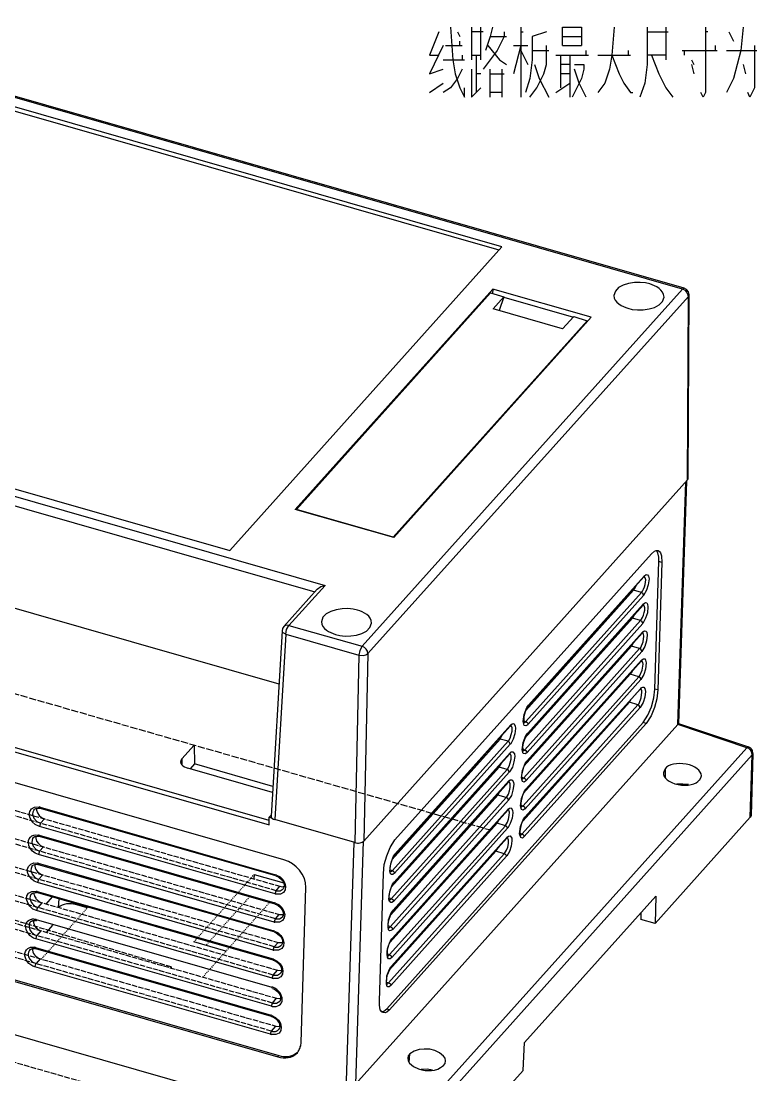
# Model space of a CAD drawing. Header units: millimetres. Extents: x 17 to 437, y -148 to 149.
# Drawn here: x 264.9 to 343.5, y -91.6 to 21.1 of the extents above; entities that cross this region are included whole.
import ezdxf

# ---------------------------------------------------------------- set-up
doc = ezdxf.new("R2010")
doc.units = ezdxf.units.MM
doc.linetypes.add('PDF_IMPORT', pattern=[1, 0.8, -0.2])
doc.layers.add('PDF_几何图形', color=7, linetype='Continuous', true_color=0x231f20)

msp = doc.modelspace()

# ---------------------------------------------------------------- linework, layer by layer
at = {"layer": 'PDF_几何图形', "color": 7, "lineweight": -3}
for points in [[(335.57, -7.59), (236.04, 20.97)], [(335.75, -7.5), (236.23, 21.06)], [(310.8, 20.41), (311.05, 16.92), (311.3, 15.44), (311.79, 13.93)], [(313.03, 20.41), (313.03, 16.92)], [(314.04, 16.92), (314.04, 20.41)], [(315.28, 20.41), (315.03, 19.43), (314.54, 17.91)], [(318.31, 20.41), (318.31, 12.94)], [(322.78, 18.44), (322.78, 20.41), (324.79, 20.41), (324.79, 18.44)], [(328.28, 20.41), (328.03, 17.42), (327.79, 15.94), (327.29, 14.42), (326.55, 13.43)], [(331.8, 20.41), (331.8, 16.43), (331.55, 14.42), (331.03, 12.94)], [(333.81, 20.41), (333.81, 16.92)], [(338.04, 20.41), (338.04, 13.43), (337.79, 12.94), (337.54, 13.43)], [(342.05, 20.41), (341.81, 17.91), (341.03, 14.92), (340.29, 13.43)], [(309.54, 19.92), (308.55, 17.42), (309.54, 17.42)], [(311.54, 19.92), (311.79, 19.43)], [(314.29, 19.92), (313.03, 19.92)], [(316.55, 19.43), (315.8, 17.91), (314.29, 15.94)], [(315.03, 19.43), (316.79, 19.43)], [(316.55, 19.92), (316.55, 19.43)], [(318.31, 19.92), (318.55, 19.92)], [(321.05, 19.92), (319.54, 19.43), (319.54, 16.92), (319.29, 14.92), (318.8, 13.43)], [(322.78, 19.43), (324.79, 19.43)], [(331.8, 19.92), (334.05, 19.92)], [(338.29, 19.92), (338.04, 19.92)], [(340.54, 19.92), (341.03, 18.93)], [(310.03, 18.44), (308.55, 15.44), (310.03, 15.94)], [(310.28, 18.44), (312.04, 18.44)], [(311.79, 18.44), (311.79, 18.93)], [(314.79, 18.44), (316.05, 16.92), (316.79, 16.43)], [(317.53, 18.44), (319.05, 18.44)], [(318.31, 18.44), (317.53, 15.44)], [(319.29, 12.94), (320.04, 13.93), (320.78, 15.44), (321.05, 16.43), (321.05, 18.44)], [(322.78, 18.44), (324.79, 18.44)], [(339.06, 18.44), (339.06, 17.91)], [(343.29, 18.44), (343.29, 13.93), (342.79, 12.94), (342.55, 13.43)], [(310.03, 16.92), (312.28, 16.92)], [(312.04, 17.42), (312.04, 16.92)], [(313.03, 17.42), (314.04, 17.42)], [(313.55, 17.42), (313.55, 13.43)], [(318.31, 17.91), (319.05, 16.43)], [(319.54, 17.91), (321.3, 17.91)], [(322.04, 17.42), (325.53, 17.42)], [(322.54, 17.42), (322.54, 13.93)], [(323.56, 17.42), (323.56, 12.94)], [(325.28, 17.42), (325.28, 17.91)], [(326.55, 17.42), (330.04, 17.42)], [(328.03, 17.42), (328.81, 15.44), (329.3, 14.42), (330.04, 13.43), (330.29, 13.43)], [(329.79, 17.91), (329.79, 17.42)], [(333.81, 17.42), (331.8, 17.42)], [(332.29, 17.42), (333.04, 15.44), (333.81, 13.93), (334.55, 12.94)], [(335.54, 17.91), (339.3, 17.91)], [(335.78, 17.91), (335.78, 17.42)], [(336.56, 16.92), (336.8, 16.43)], [(340.29, 17.91), (343.54, 17.91)], [(312.04, 15.94), (311.54, 14.92), (310.8, 13.93), (310.03, 13.43)], [(313.03, 15.94), (313.03, 12.94)], [(315.03, 12.94), (315.03, 15.94)], [(316.3, 15.94), (316.3, 12.94)], [(319.79, 16.43), (320.28, 14.92), (321.3, 12.94)], [(323.56, 16.43), (322.54, 16.43)], [(324.05, 16.43), (325.04, 16.43), (325.04, 15.94), (324.79, 14.92), (323.8, 12.94)], [(325.28, 12.94), (324.54, 14.42), (324.05, 15.94)], [(336.56, 16.43), (336.8, 15.44)], [(342.05, 16.43), (342.3, 15.44)], [(316.3, -3.06), (253.89, 14.86)], [(314.04, 15.44), (313.55, 15.44)], [(315.03, 15.44), (316.55, 15.44)], [(323.56, 15.44), (322.54, 15.44)], [(315.99, -3.43), (253.86, 14.39)], [(308.55, 13.43), (310.03, 14.42)], [(311.79, 13.93), (312.28, 12.94), (312.28, 13.93)], [(313.03, 12.94), (314.04, 13.93)], [(322.04, 13.43), (323.56, 14.42)], [(316.3, 13.43), (315.03, 13.43)], [(287.21, -35.51), (316.3, -3.06)], [(315.31, -7.59), (294.22, -31.13)], [(335.57, -7.59), (301.35, -45.76)], [(315.31, -7.59), (315.28, -8.06)], [(325.84, -10.59), (315.31, -7.59)], [(335.75, -7.5), (335.57, -7.59)], [(335.94, -7.78), (335.69, -7.63), (335.57, -7.59)], [(336.28, -8.18), (336.22, -7.87), (336.03, -7.63), (335.75, -7.5)], [(336.03, -7.87), (335.94, -7.78)], [(336.22, -8.37), (336.15, -8.12), (336.03, -7.87)], [(315.06, -8), (294.34, -31.13)], [(336.22, -8.37), (301.97, -46.53)], [(315.06, -8), (316.51, -8.4)], [(316.51, -8.4), (315.34, -9.69)], [(316.51, -8.4), (315.99, -9.88)], [(316.51, -8.46), (323.93, -10.59)], [(336.12, -27.98), (336.22, -8.37)], [(336.19, -27.82), (336.28, -8.18)], [(336.22, -8.37), (336.28, -8.18)], [(322.78, -11.83), (315.34, -9.69)], [(325.41, -10.96), (304.66, -34.09)], [(304.75, -34.15), (325.84, -10.59)], [(323.96, -10.53), (322.78, -11.83)], [(323.96, -10.53), (325.41, -10.96)], [(325.41, -10.96), (325.28, -11.21)], [(325.38, -10.99), (325.47, -11.02)], [(213.47, -15.16), (297.4, -39.25)], [(213.78, -16.3), (296.29, -39.96)], [(224.8, -17.63), (287.21, -35.51)], [(213.56, -27.17), (292.46, -49.78)], [(336.12, -27.98), (301.54, -66.58)], [(336, -28.13), (335.17, -54.04)], [(336.12, -27.98), (336.15, -27.94), (336.19, -27.88), (336.19, -27.82)], [(335.1, -54.13), (335.94, -28.19)], [(304.75, -34.15), (294.22, -31.13)], [(304.66, -34.09), (294.34, -31.13)], [(294.34, -31.16), (294.34, -31.13)], [(304.66, -34.09), (304.66, -34.12)], [(304.87, -66.45), (332.29, -35.88)], [(332.29, -35.88), (332.6, -35.6), (332.76, -35.51), (332.97, -35.54)], [(333.07, -36.71), (333.04, -36.25), (332.94, -35.76), (332.79, -35.54)], [(332.97, -35.54), (333.13, -35.63), (333.22, -35.76), (333.34, -36.1), (333.38, -36.81)], [(332.63, -50.33), (333.07, -36.71)], [(333.38, -36.81), (332.94, -50.43)], [(333.38, -36.81), (333.07, -36.71)], [(319.14, -52.06), (331.49, -38.26)], [(331.52, -38.23), (331.71, -38.1), (331.86, -38.14), (331.96, -38.26), (332.02, -38.57), (331.92, -39.19), (331.74, -39.77), (331.43, -40.33), (331.37, -40.14), (331.21, -40.02)], [(331.46, -38.35), (331.49, -38.29)], [(331.52, -38.23), (331.49, -38.26)], [(331.49, -38.29), (331.49, -38.26)], [(331.52, -38.23), (331.52, -38.2)], [(331.52, -38.29), (331.52, -38.26)], [(331.52, -38.29), (331.52, -38.32)], [(293.54, -43.54), (297.4, -39.25)], [(296.57, -39.65), (296.94, -39.37), (297.4, -39.25)], [(331.46, -38.35), (319.11, -52.16)], [(330.35, -39.77), (330.47, -39.62), (330.63, -39.31)], [(331.52, -38.32), (331.46, -38.35)], [(292.98, -43.66), (296.57, -39.65)], [(318.83, -52.62), (330.35, -39.77)], [(331.21, -40.02), (318.83, -53.82)], [(331.43, -40.33), (319.08, -54.1)], [(331.21, -40.02), (330.35, -39.77)], [(209.54, -41.38), (291.41, -64.85)], [(291.44, -64.38), (209.88, -41.01)], [(331.37, -41.38), (319.02, -55.15)], [(319.05, -55.06), (331.4, -41.25)], [(331.43, -41.22), (331.62, -41.1), (331.77, -41.13), (331.86, -41.25), (331.89, -41.56), (331.83, -42.18), (331.65, -42.77), (331.34, -43.32), (331.28, -43.14), (331.09, -43.01)], [(331.43, -41.29), (331.43, -41.32), (331.37, -41.38)], [(331.37, -41.38), (331.4, -41.29)], [(331.43, -41.22), (331.4, -41.25)], [(331.4, -41.29), (331.4, -41.25)], [(331.43, -41.22), (331.43, -41.19)], [(331.43, -41.32), (331.43, -41.29)], [(318.74, -55.58), (330.26, -42.77)], [(328.4, -41.96), (328.4, -41.78)], [(330.26, -42.77), (330.35, -42.61), (330.5, -42.34)], [(331.09, -43.01), (330.26, -42.77)], [(292.98, -43.66), (292.86, -43.85), (292.8, -44.1)], [(293.2, -44.47), (293.29, -43.97), (293.54, -43.54), (293.23, -43.51), (292.98, -43.66)], [(293.54, -43.54), (301.35, -45.76)], [(331.09, -43.01), (318.74, -56.82)], [(331.34, -43.32), (318.99, -57.13)], [(293.01, -68.58), (207.72, -44.13)], [(292.8, -44.1), (291.63, -63.92)], [(293.2, -44.47), (292.03, -64.29)], [(292.8, -44.1), (292.83, -44.25), (292.95, -44.34), (293.2, -44.47)], [(293.2, -44.47), (301.01, -46.72)], [(331.28, -44.37), (318.89, -58.18)], [(318.95, -58.05), (331.31, -44.25)], [(325.5, -45.02), (325.62, -45.05)], [(325.66, -45.02), (325.53, -44.99)], [(326.27, -44.28), (326.18, -44.25)], [(326.27, -44.16), (326.27, -44.34)], [(328.28, -44.93), (328.28, -44.77)], [(331.34, -44.22), (331.52, -44.1), (331.68, -44.13), (331.77, -44.25), (331.8, -44.56), (331.74, -45.18), (331.55, -45.79), (331.24, -46.32), (331.18, -46.13), (331, -46.01)], [(331, -46.01), (331.12, -45.89), (331.37, -45.3), (331.46, -44.68), (331.43, -44.47), (331.34, -44.31), (331.31, -44.28)], [(331.28, -44.37), (331.31, -44.28)], [(331.31, -44.31), (331.28, -44.37)], [(331.34, -44.22), (331.31, -44.25)], [(331.31, -44.28), (331.31, -44.25)], [(331.34, -44.31), (331.31, -44.31)], [(331.34, -44.22), (331.34, -44.19)], [(331.34, -44.31), (331.34, -44.28)], [(331, -46.01), (318.65, -59.81)], [(318.68, -58.55), (330.13, -45.76)], [(325.19, -45.55), (325.07, -45.49)], [(330.13, -45.76), (330.23, -45.61), (330.35, -45.39)], [(331, -46.01), (330.13, -45.76)], [(301.01, -46.72), (300.58, -66.73)], [(301.97, -46.53), (301.54, -66.58)], [(318.86, -61.05), (331.21, -47.25)], [(331.24, -46.32), (318.89, -60.12)], [(324.05, -46.66), (324.17, -46.69)], [(326.15, -47.28), (326.09, -47.25)], [(326.15, -47.18), (326.15, -47.34)], [(331.24, -47.21), (331.43, -47.09), (331.58, -47.12), (331.65, -47.25), (331.71, -47.55), (331.65, -48.2), (331.46, -48.79), (331.15, -49.31), (331.09, -49.13), (330.91, -49.04)], [(330.91, -49.04), (331.03, -48.88), (331.28, -48.3), (331.37, -47.68), (331.34, -47.49), (331.24, -47.31), (331.21, -47.31)], [(331.18, -47.37), (331.21, -47.28)], [(331.21, -47.31), (331.18, -47.37)], [(331.24, -47.25), (331.21, -47.25)], [(331.21, -47.28), (331.21, -47.25)], [(331.24, -47.31), (331.21, -47.31)], [(331.24, -47.21), (331.24, -47.25)], [(331.24, -47.31), (331.24, -47.28)], [(331.18, -47.37), (318.8, -61.17)], [(323.03, -47.96), (322.91, -47.92)], [(323.34, -47.43), (323.46, -47.46)], [(323.49, -47.43), (323.37, -47.4)], [(325.41, -48.02), (325.5, -48.05)], [(325.53, -48.02), (325.44, -47.99)], [(328.19, -47.92), (328.19, -47.8)], [(330.91, -49.04), (318.55, -62.81)], [(318.61, -61.48), (330.01, -48.76)], [(331.15, -49.31), (318.77, -63.12)], [(325.07, -48.54), (324.98, -48.51)], [(330.01, -48.76), (330.13, -48.6), (330.23, -48.45)], [(330.91, -49.04), (330.01, -48.76)], [(318.71, -64.17), (318.74, -64.04), (331.12, -50.27)], [(331.06, -50.36), (318.71, -64.17)], [(326.03, -50.21), (326.03, -50.33)], [(331.15, -50.21), (331.34, -50.12), (331.46, -50.12), (331.55, -50.27), (331.62, -50.58), (331.55, -51.2), (331.37, -51.78), (331.06, -52.31), (330.97, -52.12), (330.81, -52.03)], [(330.81, -52.03), (330.94, -51.88), (331.18, -51.29), (331.24, -50.67), (331.24, -50.49), (331.15, -50.3), (331.09, -50.3)], [(331.06, -50.36), (331.12, -50.27)], [(331.12, -50.3), (331.06, -50.36)], [(331.15, -50.21), (331.12, -50.24)], [(331.12, -50.24), (331.12, -50.27)], [(331.12, -50.27), (331.12, -50.24)], [(331.15, -50.3), (331.12, -50.3)], [(331.15, -50.3), (331.15, -50.27)], [(331.37, -53.92), (331.89, -53.11), (332.26, -52.22), (332.51, -51.29), (332.63, -50.33)], [(332.94, -50.43), (332.85, -51.38), (332.6, -52.31), (332.23, -53.21), (331.71, -54.01)], [(332.94, -50.43), (332.63, -50.33)], [(318.55, -64.41), (329.92, -51.75)], [(328.1, -50.92), (328.1, -50.8)], [(329.92, -51.75), (330.01, -51.6)], [(330.81, -52.03), (329.92, -51.75)], [(330.01, -51.6), (330.07, -51.51)], [(330.81, -52.03), (318.46, -65.8)], [(319.05, -54.16), (318.86, -54.26), (318.68, -54.22), (318.58, -53.82), (318.68, -53.05), (318.95, -52.31), (319.14, -52.06)], [(331.06, -52.31), (318.68, -66.11)], [(319.11, -52.16), (319.14, -52.06)], [(303.98, -84.52), (331.37, -53.92)], [(331.71, -54.01), (304.29, -84.61)], [(317.26, -54.16), (317.38, -54.04), (317.56, -54.01), (317.72, -54.26), (317.75, -54.56), (317.69, -55.12), (317.5, -55.68), (317.23, -56.2), (317.19, -56.23), (317.1, -56.05), (316.95, -55.92)], [(318.61, -53.73), (318.83, -53.82)], [(318.61, -53.95), (318.65, -53.95), (318.74, -53.92)], [(318.74, -53.92), (318.8, -53.88)], [(318.83, -53.82), (318.8, -53.85), (318.8, -53.88)], [(318.83, -53.82), (319.02, -53.92), (319.08, -54.1)], [(320.78, -53.33), (320.68, -53.3)], [(322.85, -53.92), (322.75, -53.88)], [(325.93, -53.24), (325.9, -53.33)], [(327.97, -53.88), (327.97, -53.82)], [(331.71, -54.01), (331.37, -53.92)], [(335.17, -54.01), (335.17, -54.04), (335.1, -54.13)], [(335.17, -54.01), (342.64, -56.51)], [(300.64, -92.58), (335.1, -54.13)], [(317.19, -54.29), (304.84, -68.06)], [(304.87, -67.97), (317.26, -54.16)], [(316.98, -55.89), (317.16, -55.58), (317.29, -55.21), (317.38, -54.84), (317.38, -54.47), (317.29, -54.22), (317.26, -54.22)], [(317.19, -54.29), (317.29, -54.22), (317.29, -54.19)], [(317.19, -54.29), (317.26, -54.19)], [(317.26, -54.19), (317.26, -54.16)], [(318.95, -57.16), (318.77, -57.25), (318.58, -57.22), (318.46, -56.82), (318.58, -56.05), (318.86, -55.31), (319.05, -55.06)], [(319.02, -55.15), (318.89, -55.34), (318.71, -55.71), (318.58, -56.11), (318.49, -56.54), (318.55, -56.94)], [(319.02, -55.15), (319.05, -55.06)], [(319.05, -54.16), (319.08, -54.1)], [(324.88, -54.5), (324.82, -54.47)], [(342.45, -56.6), (335.1, -54.13)], [(304.56, -68.55), (316.11, -55.68)], [(316.95, -55.92), (304.6, -69.73)], [(317.19, -56.23), (304.81, -70)], [(316.11, -55.68), (316.36, -55.21)], [(316.95, -55.92), (316.11, -55.68)], [(316.95, -55.92), (316.98, -55.89)], [(325.81, -56.23), (325.81, -56.32)], [(282.08, -57.78), (283.41, -56.32)], [(283.41, -56.32), (283.44, -58.33)], [(317.1, -57.28), (304.75, -71.05)], [(304.78, -70.96), (317.16, -57.16)], [(307.99, -95.05), (342.45, -56.6)], [(343.04, -57.37), (308.61, -95.82)], [(317.16, -57.16), (317.29, -57.03), (317.47, -57.03), (317.63, -57.25), (317.66, -57.56), (317.56, -58.12), (317.41, -58.67), (317.1, -59.2), (317.07, -59.23), (317.01, -59.04), (316.85, -58.92)], [(316.89, -58.89), (317.07, -58.58), (317.19, -58.21), (317.29, -57.84), (317.29, -57.47), (317.16, -57.22)], [(317.1, -57.28), (317.19, -57.19)], [(317.1, -57.28), (317.13, -57.19)], [(317.13, -57.19), (317.16, -57.16)], [(318.49, -56.76), (318.74, -56.82)], [(318.49, -56.94), (318.52, -56.94), (318.65, -56.91)], [(318.65, -56.91), (318.68, -56.88)], [(318.68, -56.88), (318.71, -56.85)], [(318.71, -56.85), (318.74, -56.82)], [(318.74, -56.82), (318.89, -56.94), (318.99, -57.13)], [(318.95, -57.16), (318.99, -57.13)], [(342.45, -56.6), (342.64, -56.51)], [(342.55, -56.63), (342.45, -56.6)], [(342.89, -56.91), (342.7, -56.73), (342.55, -56.63)], [(343.1, -57.22), (343.07, -56.91), (342.89, -56.66), (342.64, -56.51)], [(343.1, -57.22), (342.92, -63.86), (342.83, -64.04)], [(342.83, -64.04), (343.04, -57.37)], [(343.04, -57.37), (343.01, -57.16), (342.89, -56.91)], [(343.1, -57.22), (343.04, -57.37)], [(282.08, -57.78), (282.11, -58.45)], [(283.44, -58.33), (282.98, -58.86)], [(291.81, -60.74), (283.44, -58.33)], [(315.99, -58.67), (316.24, -58.27)], [(318.86, -60.15), (318.68, -60.28), (318.49, -60.22), (318.37, -59.81), (318.49, -59.04), (318.77, -58.3), (318.95, -58.05)], [(318.89, -58.18), (318.77, -58.33), (318.61, -58.7), (318.49, -59.1), (318.4, -59.54), (318.43, -59.94)], [(318.89, -58.18), (318.95, -58.05)], [(291.78, -61.39), (282.73, -58.79)], [(304.5, -71.49), (315.99, -58.67)], [(316.85, -58.92), (304.5, -72.72)], [(317.07, -59.23), (304.72, -73.03)], [(316.85, -58.92), (315.99, -58.67)], [(316.85, -58.92), (316.89, -58.89)], [(333.75, -58.86), (333.62, -59.07), (333.56, -59.29)], [(333.75, -58.86), (333.72, -59.75)], [(337.39, -60.06), (337.54, -59.84), (337.61, -59.6)], [(317.01, -60.28), (304.66, -74.08)], [(304.69, -73.96), (317.04, -60.15)], [(317.04, -60.15), (317.19, -60.03), (317.38, -60.03), (317.53, -60.28), (317.56, -60.55), (317.47, -61.14), (317.32, -61.7), (317.01, -62.19), (316.98, -62.22), (316.92, -62.04), (316.76, -61.94)], [(316.79, -61.91), (316.98, -61.57), (317.1, -61.23), (317.19, -60.86), (317.19, -60.46), (317.07, -60.22)], [(317.01, -60.28), (317.04, -60.18)], [(317.01, -60.28), (317.07, -60.22), (317.1, -60.22)], [(317.04, -60.18), (317.04, -60.15)], [(317.07, -60.22), (317.07, -60.18)], [(318.4, -59.75), (318.65, -59.81)], [(318.4, -59.94), (318.43, -59.94), (318.55, -59.91)], [(318.55, -59.91), (318.58, -59.88)], [(318.58, -59.88), (318.61, -59.84)], [(318.61, -59.84), (318.65, -59.81)], [(318.65, -59.81), (318.8, -59.94), (318.89, -60.12)], [(318.86, -60.15), (318.89, -60.12)], [(336.22, -60.55), (335.63, -60.49), (334.98, -60.49)], [(316.76, -61.94), (304.38, -75.72)], [(304.41, -74.45), (315.87, -61.67)], [(315.87, -61.67), (316.08, -61.3)], [(316.76, -61.94), (315.87, -61.67)], [(316.76, -61.94), (316.79, -61.91)], [(318.74, -63.15), (318.58, -63.27), (318.4, -63.21), (318.28, -62.81), (318.37, -62.04), (318.68, -61.33), (318.86, -61.05)], [(318.8, -61.17), (318.68, -61.33), (318.49, -61.7), (318.37, -62.1), (318.31, -62.53), (318.34, -62.93)], [(318.8, -61.17), (318.86, -61.05)], [(266.3, -63.21), (266.49, -63.09), (266.74, -63.06), (266.86, -63.06)], [(266.95, -62.96), (266.86, -62.93)], [(266.98, -63.09), (266.92, -63.09), (266.86, -63.06)], [(266.95, -62.96), (292.12, -70.19)], [(266.98, -63.09), (266.95, -62.96)], [(316.98, -62.22), (304.63, -76.03)], [(316.95, -63.18), (317.1, -63.06), (317.29, -63.03), (317.44, -63.27), (317.47, -63.55), (317.38, -64.14), (317.19, -64.69), (316.92, -65.19), (316.89, -65.22), (316.82, -65.03), (316.67, -64.94)], [(318.31, -62.75), (318.55, -62.81)], [(318.31, -62.93), (318.34, -62.93), (318.43, -62.9)], [(318.43, -62.9), (318.49, -62.87)], [(318.55, -62.81), (318.49, -62.87)], [(318.55, -62.81), (318.71, -62.93), (318.77, -63.12)], [(266.27, -63.27), (266.18, -63.49), (266.15, -63.7), (266.3, -64.14), (266.61, -64.48), (267.01, -64.66), (266.89, -65.03)], [(266.3, -63.21), (266.27, -63.27)], [(266.58, -63.09), (266.58, -63.27), (266.67, -63.58), (266.86, -63.86), (267.11, -64.08), (267.41, -64.2)], [(292.15, -70.31), (266.98, -63.09)], [(267.41, -64.2), (267.01, -64.66)], [(291.41, -64.85), (291.44, -64.04)], [(291.63, -63.83), (291.44, -64.04)], [(291.44, -64.04), (291.72, -64.11)], [(291.63, -63.92), (291.63, -63.98), (291.66, -64.07), (291.72, -64.14), (291.9, -64.26), (292.03, -64.29)], [(316.92, -63.27), (304.56, -77.08)], [(304.6, -76.95), (316.95, -63.18)], [(316.67, -64.91), (316.89, -64.57), (317.01, -64.23), (317.07, -63.86), (317.1, -63.49), (316.98, -63.21)], [(316.92, -63.27), (316.95, -63.18)], [(316.92, -63.27), (316.98, -63.21), (317.01, -63.21)], [(316.95, -63.18), (316.95, -63.15)], [(316.98, -63.21), (316.98, -63.18)], [(318.65, -66.14), (318.49, -66.27), (318.31, -66.21), (318.18, -65.8), (318.28, -65.03), (318.58, -64.32), (318.74, -64.04)], [(318.71, -64.17), (318.58, -64.32), (318.4, -64.72), (318.28, -65.13), (318.21, -65.53), (318.24, -65.96)], [(318.74, -63.15), (318.77, -63.12)], [(342.83, -64.04), (332.67, -75.38)], [(207.04, -65.19), (292.34, -89.64)], [(207.17, -65.06), (292.46, -89.52)], [(292.06, -72.23), (266.89, -65.03)], [(300.58, -66.73), (292.03, -64.29)], [(316.67, -64.94), (304.29, -78.71)], [(304.35, -77.38), (315.77, -64.66)], [(316.89, -65.22), (304.53, -79.02)], [(307.53, -65.25), (307.41, -65.22)], [(315.77, -64.66), (315.96, -64.35)], [(316.67, -64.94), (315.77, -64.66)], [(316.67, -64.94), (316.67, -64.91)], [(266.15, -66.3), (266.09, -66.48), (266.06, -66.73), (266.21, -67.13), (266.52, -67.47), (266.89, -67.66), (266.77, -68.03), (266.43, -67.87), (266.15, -67.66), (265.9, -67.38), (265.75, -67.04)], [(266.21, -66.21), (266.15, -66.3)], [(266.21, -66.21), (266.4, -66.08), (266.64, -66.05), (266.77, -66.05)], [(266.49, -66.05), (266.49, -66.27), (266.58, -66.58), (266.77, -66.85), (267.01, -67.07), (267.32, -67.19)], [(266.86, -65.96), (266.77, -65.96)], [(266.83, -66.08), (266.77, -66.05)], [(266.89, -66.08), (266.83, -66.08)], [(266.86, -65.96), (292.03, -73.18)], [(266.89, -66.08), (266.86, -65.96)], [(292.06, -73.31), (266.89, -66.08)], [(303.64, -70.04), (303.73, -69.08), (303.98, -68.15), (304.35, -67.26), (304.87, -66.45)], [(316.82, -66.27), (304.47, -80.07)], [(304.5, -79.95), (316.85, -66.17)], [(307.07, -65.77), (306.94, -65.74)], [(309.1, -66.36), (309.01, -66.33)], [(309.57, -65.84), (309.47, -65.8)], [(311.6, -66.42), (311.54, -66.39)], [(316.85, -66.17), (317.01, -66.05), (317.19, -66.02), (317.35, -66.27), (317.35, -66.55), (317.29, -67.13), (317.1, -67.69), (316.82, -68.18), (316.79, -68.21), (316.73, -68.06), (316.55, -67.94)], [(316.58, -67.9), (316.79, -67.56), (316.92, -67.22), (316.98, -66.85), (317.01, -66.48), (316.89, -66.21)], [(316.82, -66.27), (316.85, -66.17)], [(316.82, -66.27), (316.89, -66.21)], [(316.85, -66.17), (316.85, -66.14)], [(316.89, -66.21), (316.89, -66.17)], [(318.21, -65.74), (318.46, -65.8)], [(318.21, -65.93), (318.24, -65.96), (318.34, -65.93)], [(318.34, -65.93), (318.4, -65.87)], [(318.4, -65.87), (318.43, -65.84)], [(318.43, -65.84), (318.46, -65.8)], [(318.46, -65.8), (318.61, -65.93), (318.68, -66.11)], [(318.65, -66.14), (318.68, -66.11)], [(267.32, -67.19), (266.89, -67.66)], [(299.65, -93.32), (300.52, -66.73)], [(300.58, -66.73), (300.7, -66.76), (300.86, -66.79), (300.98, -66.79), (301.14, -66.76), (301.38, -66.7), (301.48, -66.64), (301.54, -66.58)], [(301.48, -66.61), (300.64, -92.58)], [(311.14, -66.95), (311.05, -66.92)], [(313.18, -67.53), (313.12, -67.5)], [(313.67, -67.01), (313.58, -66.98)], [(315.65, -67.66), (315.84, -67.38)], [(291.96, -75.25), (266.77, -68.03)], [(316.55, -67.94), (304.19, -81.74)], [(304.29, -80.35), (315.65, -67.66)], [(304.81, -70), (304.63, -70.16), (304.5, -70.16), (304.38, -70.07), (304.32, -69.79), (304.41, -69.02), (304.66, -68.27), (304.81, -68.06)], [(316.79, -68.21), (304.44, -82.02)], [(304.84, -68), (304.81, -68.06)], [(304.84, -68.06), (304.87, -67.97)], [(304.87, -67.97), (304.84, -68)], [(304.87, -67.97), (304.87, -67.94)], [(316.55, -67.94), (315.65, -67.66)], [(316.55, -67.94), (316.58, -67.9)], [(266.06, -69.29), (265.99, -69.51), (265.96, -69.73), (266.12, -70.13), (266.4, -70.47), (266.8, -70.68), (266.67, -71.02), (266.33, -70.87), (266.06, -70.65), (265.81, -70.37), (265.65, -70.04), (265.59, -69.66), (265.72, -69.29), (265.96, -69.05), (266.3, -68.92), (266.67, -68.95)], [(266.12, -69.2), (266.06, -69.29)], [(266.12, -69.2), (266.3, -69.11), (266.55, -69.05), (266.67, -69.08)], [(266.74, -68.95), (266.67, -68.95)], [(266.74, -69.08), (266.67, -69.08)], [(266.74, -68.95), (291.93, -76.18)], [(266.8, -69.08), (266.74, -68.95)], [(266.8, -69.11), (266.74, -69.08)], [(291.96, -76.3), (266.8, -69.11)], [(304.35, -69.66), (304.6, -69.73)], [(304.35, -69.85), (304.44, -69.85), (304.59, -69.73)], [(304.59, -69.73), (304.75, -69.85), (304.81, -70.04)], [(267.23, -70.19), (266.8, -70.68)], [(289.83, -70.16), (289.8, -70.62)], [(289.83, -70.16), (292.98, -71.05)], [(292.21, -70.22), (292.12, -70.19)], [(292.15, -70.31), (292.12, -70.19)], [(292.15, -70.31), (292.46, -70.44), (292.74, -70.68), (292.95, -70.99), (293.05, -71.36), (293.01, -71.55), (292.92, -71.7)], [(303.21, -83.65), (303.64, -70.04)], [(304.75, -71.05), (304.78, -70.96)], [(304.78, -70.96), (304.75, -70.99)], [(304.78, -70.96), (304.78, -70.93)], [(266.03, -72.23), (266.21, -72.1), (266.43, -72.07), (266.58, -72.07)], [(266.33, -72.07), (266.3, -72.26), (266.33, -72.32), (266.37, -72.41), (266.37, -72.47), (266.43, -72.57), (266.49, -72.69), (266.55, -72.78)], [(266.64, -71.98), (266.58, -71.95)], [(266.64, -72.07), (266.58, -72.07)], [(266.64, -71.98), (291.84, -79.18)], [(266.7, -72.1), (266.64, -71.98)], [(266.7, -72.1), (266.64, -72.07)], [(291.84, -78.25), (266.67, -71.02)], [(292.06, -72.23), (292.18, -71.89)], [(292.18, -71.89), (292.58, -71.42)], [(292.18, -71.89), (292.21, -71.89)], [(292.21, -71.89), (292.61, -71.89), (292.92, -71.7)], [(292.58, -71.42), (292.8, -71.46), (293.05, -71.42)], [(294.84, -88.1), (295.36, -71.55)], [(304.5, -72.72), (304.66, -72.85), (304.72, -73.03), (304.53, -73.15), (304.41, -73.15), (304.29, -73.06), (304.22, -72.78), (304.32, -72.01), (304.56, -71.27), (304.72, -71.05)], [(304.75, -70.99), (304.72, -71.05)], [(266.03, -72.23), (265.96, -72.29)], [(291.87, -79.3), (266.7, -72.1)], [(267.14, -73.18), (266.7, -73.68)], [(268.25, -72.54), (267.57, -73.31)], [(268.93, -73.68), (268.99, -72.75)], [(292.12, -73.22), (292.03, -73.18)], [(292.06, -73.31), (292.03, -73.18)], [(292.06, -72.23), (292.12, -72.26)], [(304.26, -72.66), (304.5, -72.72)], [(304.26, -72.85), (304.35, -72.85), (304.5, -72.72)], [(318.71, -88.13), (332.73, -72.47)], [(332.73, -72.47), (332.67, -75.38)], [(266.7, -73.68), (266.67, -73.71), (266.67, -73.74), (266.64, -73.74), (266.64, -73.8), (266.61, -73.83), (266.61, -73.93), (266.58, -73.96), (266.58, -74.02)], [(291.75, -81.24), (266.58, -74.02)], [(268.93, -73.68), (268.93, -73.65)], [(270.75, -73.25), (270.75, -73.37)], [(271.99, -73.71), (270.75, -73.37)], [(272.02, -73.68), (272.02, -73.62)], [(292.06, -73.31), (292.37, -73.43), (292.64, -73.68), (292.86, -73.99), (292.95, -74.36), (292.92, -74.54), (292.83, -74.7)], [(304.38, -75.72), (304.56, -75.84), (304.63, -76.03), (304.44, -76.15), (304.29, -76.18), (304.19, -76.06), (304.13, -75.78), (304.19, -75.01), (304.47, -74.27), (304.63, -74.05)], [(304.66, -73.99), (304.63, -74.05)], [(304.66, -74.08), (304.69, -73.96)], [(304.69, -73.96), (304.66, -73.99)], [(304.69, -73.96), (304.69, -73.93)], [(331.12, -74.27), (331.12, -74.95)], [(265.93, -75.22), (265.87, -75.28)], [(265.93, -75.22), (265.99, -75.16), (266.03, -75.16), (266.03, -75.13), (266.06, -75.13), (266.09, -75.1), (266.15, -75.1), (266.18, -75.07), (266.46, -75.07)], [(266.24, -75.07), (266.24, -75.13), (266.21, -75.16), (266.24, -75.19), (266.24, -75.32)], [(266.55, -75.07), (266.46, -75.07)], [(266.55, -74.98), (266.49, -74.95)], [(266.55, -74.98), (291.72, -82.2)], [(266.61, -75.1), (266.58, -75.1), (266.58, -75.07), (266.55, -75.07), (266.55, -74.98)], [(266.61, -75.1), (266.55, -75.07)], [(291.96, -75.25), (292.09, -74.88)], [(291.96, -75.25), (292.03, -75.25)], [(292.09, -74.88), (292.49, -74.42)], [(292.09, -74.88), (292.12, -74.91)], [(292.12, -74.91), (292.52, -74.91), (292.83, -74.7)], [(292.49, -74.42), (292.92, -74.42)], [(332.67, -75.38), (331.12, -74.95)], [(267.04, -76.18), (266.61, -76.67)], [(267.66, -76.33), (268.31, -75.59)], [(292, -76.21), (291.93, -76.18)], [(291.96, -76.3), (291.93, -76.18)], [(304.16, -75.66), (304.38, -75.72)], [(304.16, -75.84), (304.26, -75.84), (304.38, -75.72)], [(266.61, -76.67), (266.61, -76.71), (266.58, -76.71), (266.58, -76.74), (266.55, -76.77), (266.55, -76.8), (266.52, -76.86), (266.52, -76.89), (266.49, -76.95), (266.49, -77.04)], [(291.66, -84.24), (266.49, -77.04)], [(286.81, -78.34), (283.38, -77.35)], [(291.96, -77.88), (292.4, -77.42)], [(292.4, -77.42), (292.83, -77.42)], [(304.56, -77.01), (304.53, -77.04)], [(304.56, -77.08), (304.6, -76.95)], [(304.6, -76.98), (304.56, -77.01)], [(304.6, -76.95), (304.6, -76.98)], [(265.84, -78.22), (265.78, -78.31)], [(265.84, -77.97), (265.93, -77.94), (266.06, -77.94), (266.12, -77.91), (266.15, -77.91), (266.21, -77.94), (266.4, -77.94)], [(265.84, -78.22), (265.84, -78.19), (265.87, -78.19), (265.9, -78.16), (265.93, -78.16), (265.93, -78.13), (265.99, -78.13), (266.03, -78.09), (266.09, -78.09), (266.09, -78.06), (266.37, -78.06)], [(266.46, -78.09), (266.37, -78.06)], [(266.46, -77.97), (266.4, -77.94)], [(266.46, -77.97), (291.63, -85.2)], [(266.49, -78.09), (266.49, -78.06), (266.46, -78.06), (266.46, -77.97)], [(266.49, -78.09), (266.46, -78.09)], [(291.69, -85.32), (266.49, -78.09)], [(291.84, -78.25), (291.96, -77.88)], [(291.84, -78.25), (291.93, -78.25)], [(291.96, -77.88), (292.03, -77.91)], [(292.03, -77.91), (292.4, -77.91), (292.74, -77.72)], [(304.07, -78.65), (304.29, -78.71)], [(304.07, -78.84), (304.16, -78.84), (304.29, -78.71)], [(304.29, -78.71), (304.47, -78.84), (304.53, -79.02), (304.35, -79.18), (304.19, -79.18)], [(266.52, -79.67), (266.49, -79.7), (266.49, -79.73), (266.46, -79.76), (266.46, -79.79), (266.43, -79.86), (266.43, -79.89), (266.4, -79.95), (266.4, -80.04)], [(266.95, -79.18), (266.52, -79.67)], [(291.9, -79.21), (291.84, -79.18)], [(291.87, -79.3), (291.84, -79.18)], [(304.47, -80.07), (304.5, -79.95)], [(304.5, -79.95), (304.5, -79.98)], [(291.56, -87.24), (266.4, -80.04)], [(280.91, -80.13), (280.97, -80.04)], [(280.97, -80.04), (280.97, -80.16)], [(291.75, -81.24), (291.87, -80.9)], [(291.87, -80.9), (292.3, -80.38)], [(291.87, -80.9), (291.93, -80.9)], [(291.93, -80.9), (292.3, -80.9), (292.64, -80.72)], [(292.3, -80.38), (292.74, -80.41)], [(304.19, -81.74), (304.38, -81.83), (304.44, -82.02), (304.26, -82.17), (304.1, -82.17), (304.01, -82.08), (303.95, -81.77), (304.01, -81), (304.29, -80.29), (304.44, -80.04)], [(304.01, -81.86), (303.95, -81.71), (303.98, -81.31), (304.04, -80.94), (304.35, -80.23), (304.47, -80.07)], [(304.47, -80.01), (304.44, -80.04)], [(304.5, -79.98), (304.47, -80.01)], [(291.81, -82.2), (291.72, -82.2)], [(291.78, -82.33), (291.72, -82.2)], [(291.75, -81.24), (291.84, -81.28)], [(303.95, -81.65), (304.19, -81.74)], [(303.95, -81.86), (303.98, -81.86), (304.07, -81.83), (304.19, -81.74)], [(291.66, -84.24), (291.78, -83.9)], [(291.66, -84.24), (291.75, -84.27)], [(291.78, -83.9), (292.21, -83.38)], [(291.78, -83.9), (291.84, -83.9)], [(291.84, -83.9), (292.21, -83.9), (292.55, -83.71)], [(292.21, -83.38), (292.64, -83.41)], [(303.61, -84.92), (303.42, -84.8), (303.3, -84.61), (303.21, -84.12), (303.21, -83.65)], [(291.72, -85.23), (291.63, -85.2)], [(291.69, -85.32), (291.63, -85.2)], [(303.45, -84.86), (303.67, -84.76), (303.98, -84.52)], [(304.29, -84.61), (304.01, -84.86), (303.82, -84.95), (303.61, -84.92)], [(303.98, -84.52), (304.29, -84.61)], [(291.69, -86.9), (292.15, -86.37)], [(291.75, -86.9), (291.78, -86.93), (292.12, -86.93), (292.18, -86.9), (292.21, -86.9), (292.24, -86.86), (292.3, -86.83), (292.34, -86.83), (292.4, -86.77), (292.43, -86.71)], [(292.15, -86.37), (292.55, -86.4)], [(288.04, -94.12), (262.88, -86.9)], [(291.56, -87.24), (291.56, -87.14), (291.59, -87.11), (291.59, -87.05), (291.63, -87.02), (291.63, -86.99), (291.66, -86.96), (291.66, -86.93), (291.69, -86.93), (291.69, -86.9)], [(291.56, -87.24), (291.63, -87.27)], [(291.69, -86.9), (291.75, -86.9)], [(294.74, -88.66), (294.74, -88.59), (294.81, -88.47), (294.81, -88.35), (294.84, -88.22), (294.84, -88.1)], [(310.28, -90.08), (310.22, -89.8), (310.06, -89.58), (309.63, -89.21), (309.13, -88.96), (308.58, -88.84), (307.99, -88.81), (307.44, -88.87), (306.91, -89.03), (306.45, -89.34)], [(318.58, -91.1), (318.71, -88.13)], [(292.34, -89.64), (292.46, -89.52)], [(294.44, -89.21), (294.53, -89.06)], [(306.45, -89.34), (306.29, -89.55), (306.23, -89.8)], [(306.23, -89.8), (306.29, -90.08), (306.42, -90.32), (306.85, -90.69), (307.37, -90.94)], [(306.39, -90.26), (306.45, -89.34)], [(310.06, -90.57), (310.22, -90.35), (310.28, -90.08)], [(308.89, -91.06), (308.3, -90.97), (307.68, -91)], [(318.58, -91.1), (308.39, -102.46)], [(308.58, -91), (308.49, -91.1)]]:
    msp.add_lwpolyline(points, dxfattribs=at)
at = {"layer": 'PDF_几何图形', "color": 7, "linetype": 'PDF_IMPORT', "lineweight": -3, "ltscale": 0.938174}
msp.add_lwpolyline([(231.5, -41.44), (315.09, -65.4)], dxfattribs=at)
at = {"layer": 'PDF_几何图形', "color": 7, "lineweight": -3}
msp.add_lwpolyline([(301.01, -46.72), (301.51, -46.75), (301.75, -46.69), (301.97, -46.53), (301.94, -46.29), (301.78, -46.07), (301.6, -45.89), (301.35, -45.76), (301.11, -46.23)], close=True, dxfattribs=at)
at = {"layer": 'PDF_几何图形', "color": 7, "linetype": 'PDF_IMPORT', "lineweight": -3, "ltscale": 0.70662}
for points in [[(292.18, -71.89), (208.8, -47.99)], [(209.02, -53.48), (292.4, -77.42)]]:
    msp.add_lwpolyline(points, dxfattribs=at)
at = {"layer": 'PDF_几何图形', "color": 7, "linetype": 'PDF_IMPORT', "lineweight": -3, "ltscale": 0.706606}
for points in [[(209.21, -47.52), (292.58, -71.42)], [(291.96, -77.88), (208.59, -53.98)], [(291.87, -80.9), (208.5, -56.97)], [(208.93, -56.48), (292.3, -80.38)], [(280.97, -80.04), (208.4, -58.42)], [(208.83, -59.47), (292.21, -83.38)], [(291.78, -83.9), (208.4, -60)]]:
    msp.add_lwpolyline(points, dxfattribs=at)
at = {"layer": 'PDF_几何图形', "color": 7, "linetype": 'PDF_IMPORT', "lineweight": -3, "ltscale": 0.707178}
msp.add_lwpolyline([(209.11, -50.52), (292.49, -74.42)], dxfattribs=at)
at = {"layer": 'PDF_几何图形', "color": 7, "linetype": 'PDF_IMPORT', "lineweight": -3, "ltscale": 0.707407}
for points in [[(292.09, -74.88), (208.68, -50.98)], [(291.69, -86.9), (208.31, -62.99)], [(208.74, -62.47), (292.15, -86.37)]]:
    msp.add_lwpolyline(points, dxfattribs=at)
at = {"layer": 'PDF_几何图形', "color": 7, "linetype": 'PDF_IMPORT', "lineweight": -3, "ltscale": 0.746441}
msp.add_lwpolyline([(307.44, -102.64), (191.42, -69.39)], dxfattribs=at)
at = {"layer": 'PDF_几何图形', "color": 7, "linetype": 'PDF_IMPORT', "lineweight": -3, "ltscale": 0.028309}
for points in [[(283.38, -77.35), (289.83, -70.16)], [(289.34, -72.54), (284.68, -77.72)]]:
    msp.add_lwpolyline(points, dxfattribs=at)
at = {"layer": 'PDF_几何图形', "color": 7, "linetype": 'PDF_IMPORT', "lineweight": -3, "ltscale": 0.027751}
msp.add_lwpolyline([(291.47, -73.15), (284.34, -81.12)], dxfattribs=at)
at = {"layer": 'PDF_几何图形', "color": 7, "linetype": 'PDF_IMPORT', "lineweight": -3, "ltscale": 0.027131}
msp.add_lwpolyline([(272.08, -73.65), (267.08, -79.21)], dxfattribs=at)
at = {"layer": 'PDF_几何图形', "color": 7, "lineweight": -3}
msp.add_arc((267.61, -71.86), 1.4, 220.9467, 250.2926, dxfattribs=at)
for centre, major_axis, ratio, start_param, end_param in [((335.61, -59.4), (-1.99, 0.26), 0.540139, 3.19955, 5.998379), ((335.52, -59.56), (-1.96, 0.25), 0.523539, 6.264247, 9.168853), ((291.52, -83.16), (-1.2, 0.73), 0.705054, 2.151025, 4.889106)]:
    msp.add_ellipse(centre, major_axis=major_axis, ratio=ratio, start_param=start_param, end_param=end_param, dxfattribs=at)
for points in [[(332.08, -7.04), (331.05, -6.68), (328.39, -6.85), (328.25, -8.27)], [(333.62, -8.43), (333.57, -7.63), (332.75, -7.23), (332.08, -7.04)], [(328.25, -8.27), (328.26, -9.03), (329.15, -9.45), (329.76, -9.63)], [(329.76, -9.63), (330.82, -10.02), (333.43, -9.85), (333.62, -8.43)], [(331.21, -40.02), (331.46, -39.66), (331.89, -38.65), (331.49, -38.29)], [(300.86, -41.9), (299.83, -41.54), (297.15, -41.72), (297, -43.14)], [(331.09, -43.01), (331.38, -42.76), (331.78, -41.59), (331.4, -41.29)], [(302.37, -43.29), (302.39, -42.52), (301.48, -42.09), (300.86, -41.9)], [(297, -43.14), (297.08, -43.91), (297.85, -44.28), (298.51, -44.5)], [(298.51, -44.5), (299.58, -44.88), (302.17, -44.72), (302.37, -43.29)], [(319.11, -52.16), (318.76, -52.61), (318.52, -53.38), (318.65, -53.95)], [(282.08, -57.78), (281.68, -58.32), (282.27, -58.65), (282.73, -58.79)], [(266.89, -65.03), (265.56, -64.66), (265.33, -62.73), (266.86, -62.93)], [(265.75, -67.04), (265.57, -66.3), (266.04, -65.79), (266.77, -65.96)], [(295.36, -71.55), (295.4, -70.2), (294.27, -68.95), (293.01, -68.58)], [(304.38, -69.88), (304.23, -69.35), (304.55, -68.47), (304.84, -68.06)], [(266.4, -69.05), (266.35, -69.64), (266.71, -69.99), (267.23, -70.19)], [(292.21, -70.22), (293.34, -70.52), (293.69, -72.52), (292.12, -72.26)], [(266.58, -74.02), (265.4, -73.76), (264.93, -71.73), (266.58, -71.95)], [(304.29, -72.88), (304.13, -72.34), (304.45, -71.46), (304.75, -71.05)], [(265.96, -72.29), (265.65, -72.8), (266.16, -73.53), (266.7, -73.68)], [(270.75, -73.37), (270.23, -73.19), (269.31, -73.25), (268.93, -73.68)], [(292.12, -73.22), (293.23, -73.53), (293.61, -75.49), (292.03, -75.25)], [(304.19, -75.87), (304.03, -75.42), (304.36, -74.37), (304.66, -74.08)], [(265.41, -75.56), (265.5, -75.27), (265.62, -75.07), (265.93, -74.98)], [(265.87, -75.28), (265.55, -75.83), (266.05, -76.54), (266.61, -76.67)], [(265.93, -74.98), (266.11, -74.92), (266.07, -74.91), (266.24, -74.91)], [(266.24, -74.91), (266.42, -74.9), (266.31, -74.96), (266.49, -74.94)], [(266.24, -75.32), (266.28, -75.43), (266.34, -75.58), (266.4, -75.69)], [(266.49, -77.04), (265.87, -76.83), (265.36, -76.25), (265.41, -75.56)], [(266.4, -75.69), (266.57, -75.9), (266.77, -76.09), (267.04, -76.18)], [(292, -76.21), (293.13, -76.48), (293.53, -78.49), (291.93, -78.25)], [(291.96, -76.3), (292.5, -76.48), (293.13, -77.15), (292.74, -77.72)], [(304.19, -79.18), (303.79, -78.74), (304.18, -77.48), (304.53, -77.04)], [(304.1, -78.87), (303.96, -78.32), (304.19, -77.47), (304.56, -77.08)], [(266.4, -80.04), (265.76, -79.84), (265.28, -79.27), (265.32, -78.59)], [(265.32, -78.59), (265.38, -78.32), (265.55, -78.02), (265.84, -77.97)], [(265.78, -78.31), (265.64, -78.44), (265.68, -78.79), (265.72, -78.96)], [(266.15, -78.06), (266.09, -78.57), (266.52, -79), (266.95, -79.18)], [(265.72, -78.96), (265.89, -79.27), (266.14, -79.61), (266.52, -79.67)], [(291.9, -79.21), (293.02, -79.56), (293.46, -81.48), (291.84, -81.28)], [(291.87, -79.3), (292.41, -79.46), (293, -80.2), (292.64, -80.72)], [(291.78, -82.33), (292.36, -82.52), (292.87, -83.09), (292.55, -83.72)], [(291.72, -85.23), (292.88, -85.57), (293.22, -87.51), (291.63, -87.27)], [(291.69, -85.32), (292.17, -85.52), (292.3, -85.67), (292.52, -86.09)], [(292.52, -86.09), (292.54, -86.3), (292.62, -86.56), (292.43, -86.71)], [(294.53, -89.06), (294.62, -88.92), (294.67, -88.81), (294.74, -88.66)], [(292.34, -89.64), (293.17, -89.87), (293.78, -89.8), (294.44, -89.21)], [(292.46, -89.52), (293.1, -89.71), (293.89, -89.66), (294.4, -89.18)], [(307.37, -90.94), (308.36, -91.21), (309.23, -91.26), (310.06, -90.57)]]:
    msp.add_open_spline(points, degree=3, dxfattribs=at)

doc.saveas('drawing.dxf')
